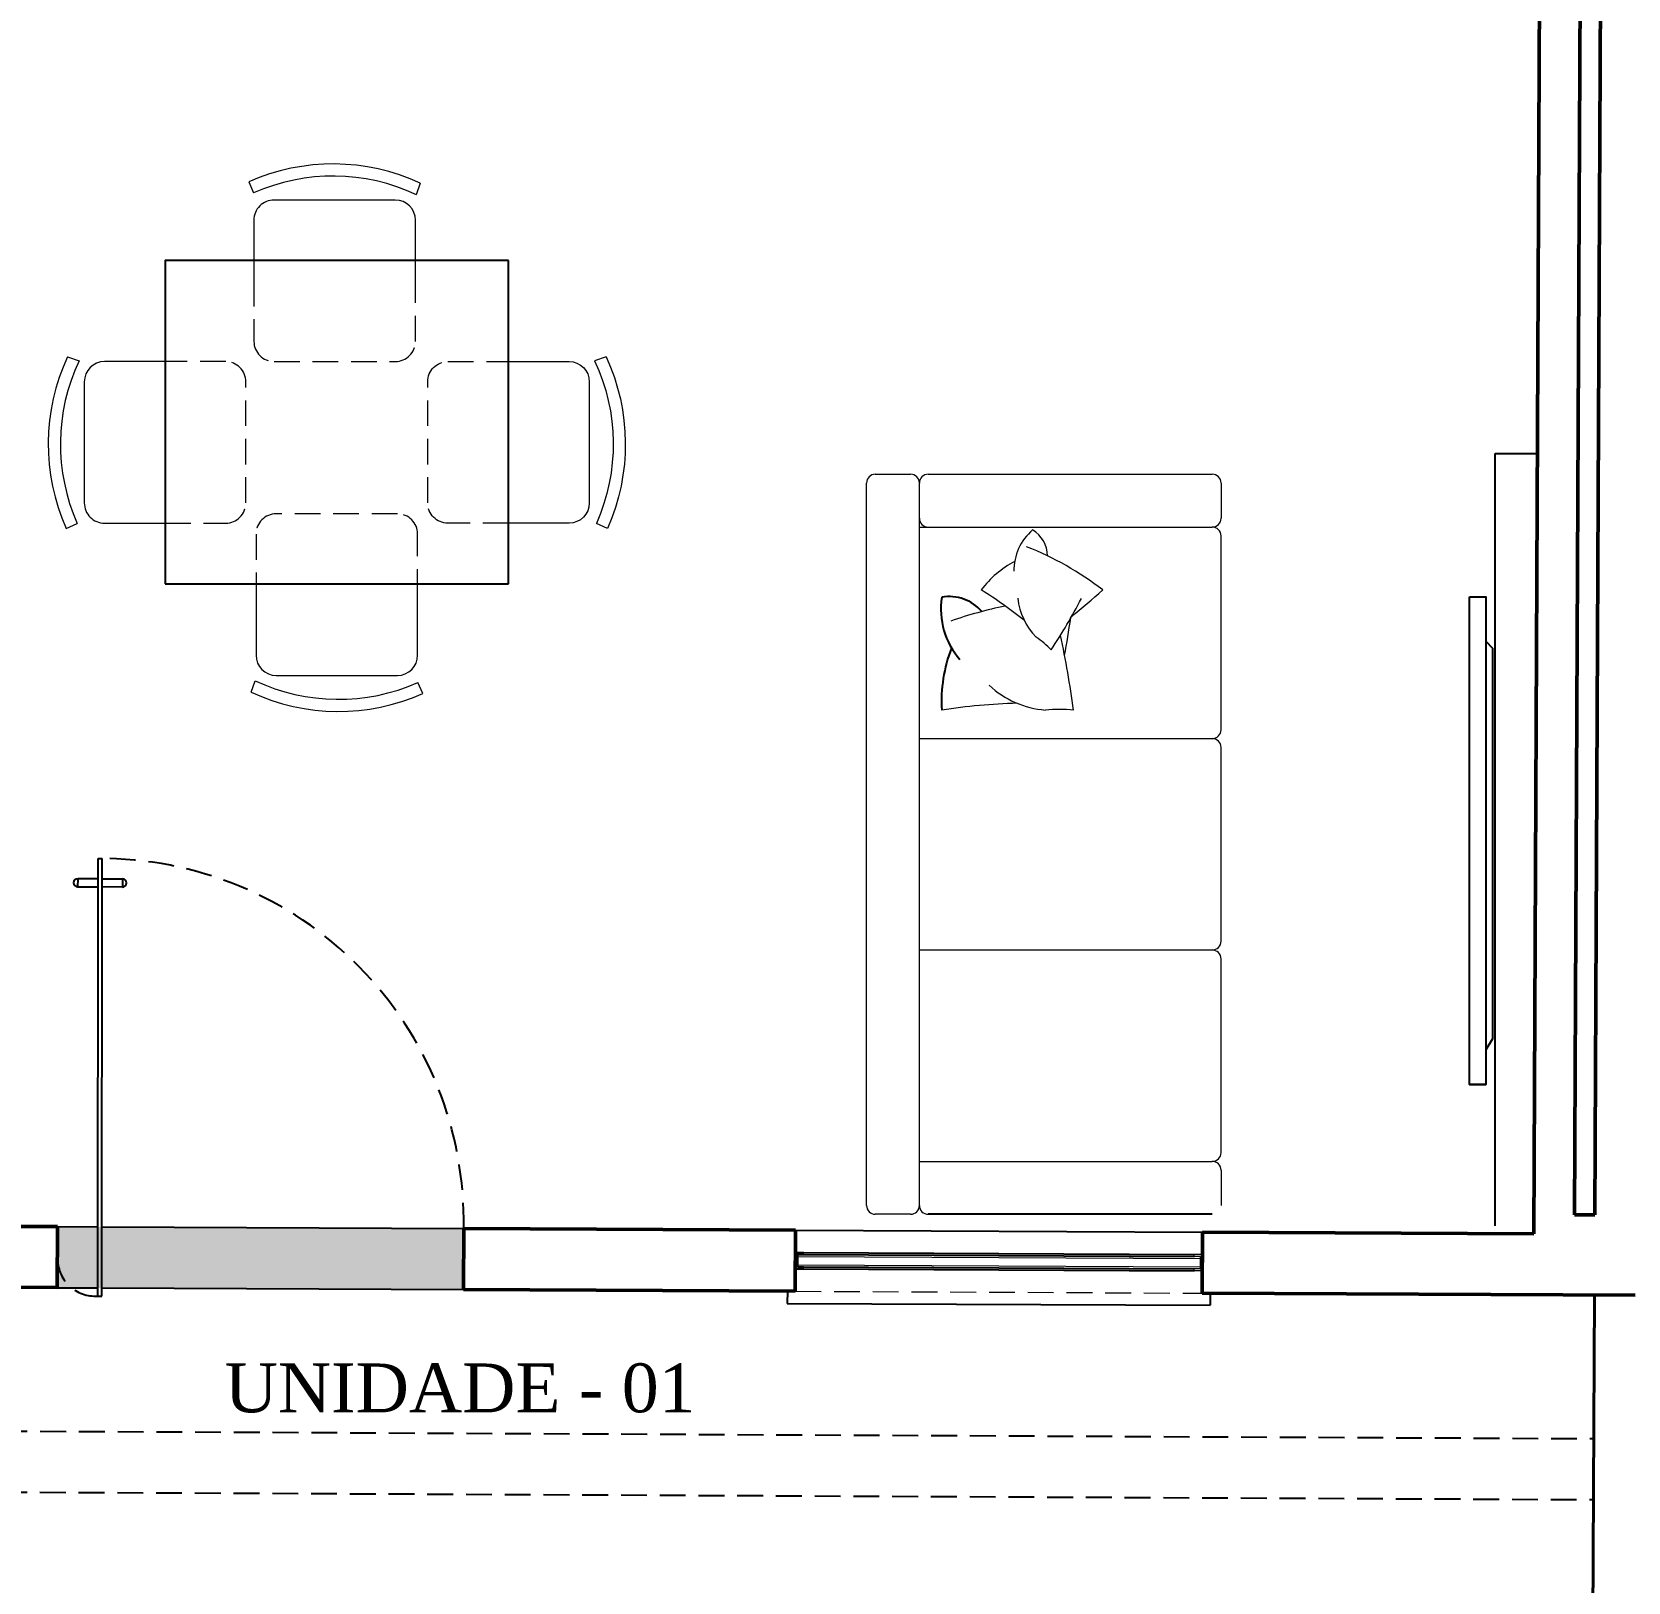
# Model space of a CAD drawing. Header units: millimetres. Extents: x 103208 to 171806, y -164 to 10038.
# Drawn here: x 117491.1 to 117883.5, y 5962.6 to 6343.8 of the extents above; entities that cross this region are included whole.
import ezdxf

# ---------------------------------------------------------------- set-up
doc = ezdxf.new("R2010")
doc.units = ezdxf.units.MM
doc.linetypes.add('HIDDEN', pattern=[9.525, 6.35, -3.175])
for name, color, linetype in [('01', 1, 'Continuous'), ('ACESSORIOS', 2, 'Continuous'), ('COZINHA', 2, 'Continuous'), ('Hachuria - Moveis', 1, 'Continuous'), ('Piso', 55, 'Continuous'), ('PN010', 1, 'Continuous'), ('Portas-Cotas', 2, 'Continuous'), ('Portas-Projeção', 55, 'HIDDEN'), ('Projeção Janela - Viga', 1, 'HIDDEN')]:
    doc.layers.add(name, color=color, linetype=linetype)
for name, color, linetype, lineweight in [('Hachura', 1, 'Continuous', 9), ('MEDIDAS', 7, 'Continuous', 0), ('Moveis', 1, 'Continuous', 9), ('Parede Baixa', 5, 'Continuous', 50), ('Parede Corte', 4, 'Continuous', 40), ('Pisos Externos', 15, 'Continuous', 9), ('Projeção Janela', 15, 'HIDDEN', 9)]:
    doc.layers.add(name, color=color, linetype=linetype, lineweight=lineweight)
doc.styles.add('Valéria', font='romantic.ttf', dxfattribs={"height": 10})
doc.dimstyles.new('Cota - 50', dxfattribs={"dimtxt": 10, "dimasz": 5, "dimexe": 10, "dimexo": 20, "dimgap": 5, "dimtad": 1, "dimtxsty": 'Valéria', "dimblk": 'DOT', "dimcen": 0, "dimclrd": 12, "dimclre": 12, "dimclrt": 2, "dimazin": 2, "dimtfac": 1, "dimtix": 1, "dimtmove": 0, "dimatfit": 3, "dimldrblk": 'DOT', "dimfxl": 1, "dimarcsym": 0})

# ---------------------------------------------------------------- blocks, each defined once
blk = doc.blocks.new('cad')
at = {"layer": 'Moveis', "linetype": 'HIDDEN'}
for p, q in [((48757.25, 6115.68), (48727.25, 6115.68)), ((48722.25, 6110.68), (48722.25, 6095.68)), ((48762.25, 6095.68), (48762.25, 6110.68))]:
    blk.add_line(p, q, dxfattribs=at)
at = {"layer": 'Moveis'}
for p, q in [((48722.25, 6095.68), (48722.25, 6080.68)), ((48762.25, 6080.68), (48762.25, 6095.68)), ((48721.06, 6071.53), (48722.05, 6074.38)), ((48727.25, 6075.68), (48757.25, 6075.68)), ((48763.54, 6071.19), (48762.31, 6073.93))]:
    blk.add_line(p, q, dxfattribs=at)
at = {"layer": 'Moveis', "linetype": 'HIDDEN'}
for centre, start, end in [((48727.25, 6110.68), 90, 180), ((48757.25, 6110.68), 0, 90)]:
    blk.add_arc(centre, 5, start, end, dxfattribs=at)
at = {"layer": 'Moveis'}
for centre, radius, start, end in [((48727.25, 6080.68), 5, 180, 270), ((48757.25, 6080.68), 5, 270, 0), ((48742.67, 6118.15), 48.39, 244.7716, 293.9495), ((48742.67, 6118.15), 51.39, 245.131, 293.9609)]:
    blk.add_arc(centre, radius, start, end, dxfattribs=at)
blk = doc.blocks.new('_Dot')
at = {"color": 0, "linetype": 'ByBlock', "lineweight": -2}
blk.add_line((-0.5, 0), (-1, 0), dxfattribs=at)
at = {"color": 0, "linetype": 'ByBlock', "const_width": 0.5}
blk.add_lwpolyline([(-0.25, 0, 1), (0.25, 0, 1)], format="xyb", close=True, dxfattribs=at)
blk = doc.blocks.new('*D888')
at = {"layer": 'Defpoints', "color": 0, "transparency": 16777216}
for p in [(119310.37, 6770.07, 9825), (119409.15, 6632.8), (116870.38, 5014.37, 9825)]:
    blk.add_point(p, dxfattribs=at)
at = {"layer": 'MEDIDAS', "color": 12, "lineweight": -2, "transparency": 16777216}
for p, q in [((119322.05, 6753.84), (119414.99, 6624.68)), ((116973.22, 4880.02), (119405.09, 6629.88)), ((116882.06, 4998.14), (116975, 4868.98))]:
    blk.add_line(p, q, dxfattribs=at)
at = {"layer": 'MEDIDAS', "color": 12, "lineweight": -2, "transparency": 16777216, "xscale": 5, "yscale": 5, "zscale": 5}
for p, rotation in [((119409.15, 6632.8), 35.73698977606095), ((116969.16, 4877.1), 215.736989776061)]:
    blk.add_blockref('_Dot', p, dxfattribs=dict(at, rotation=rotation))
at = {"layer": 'MEDIDAS', "color": 2, "transparency": 16777216, "insert": (118183.23, 5763.18), "char_height": 10, "attachment_point": 5, "rotation": 35.737, "style": 'Valéria'}
blk.add_mtext('3006', dxfattribs=at)

msp = doc.modelspace()

# ---------------------------------------------------------------- hatches: boundary and pattern name
at = {"layer": 'Pisos Externos'}
h = msp.add_hatch(dxfattribs=at)
h.set_pattern_fill('AR-SAND', color=256, scale=0.05, angle=134.2322456)
h.set_pattern_definition([(171.7322456, (78222.8516, -1721.4903), (-1.69756073, -1.76431877), [0, -1.9304, 0, -2.159, 0, -2.06375]), (141.732246, (78222.8516, -1721.4903), (-4.13595725, -0.889715), [0, -1.0414, 0, -1.7399, 0, -0.66675]), (101.7322456, (78223.9413, -1722.6095), (-2.76400551, 2.82878922), [0, -0.635, 0, -2.286, 0, -2.9845]), (91.732246, (78223.9413, -1722.6095), (-3.46182902, 1.9579679), [0, -0.3175, 0, -1.4986, 0, -1.7145])])
h.paths.add_polyline_path([(117497.39736, 6049.95337), (117497.32586, 6034.95354), (117597.32472, 6034.4769), (117597.39622, 6049.47673)])

# ---------------------------------------------------------------- linework, layer by layer
for p, q in [((117844.53564, 6204.90635, 9825), (117848.56157, 6204.90635, 9825)), ((117844.53564, 6084.90635, 9825), (117848.56157, 6084.90635, 9825)), ((117590.32469, 6049.51044, 9825), (117590.32469, 6049.51044, 9825))]:
    msp.add_line(p, q)
at = {"layer": '01', "color": 1}
for centre, radius, start, end in [((117733.29999, 6201.83401), 18.72871, 171.0312418, 221.413126), ((117716.65014, 6194.40629), 10.51151, 40.5519916, 100.1360427), ((117749.71284, 6179.30685), 34.98737, 158.2852586, 183.7469733)]:
    msp.add_arc(centre, radius, start, end, dxfattribs=at)
at = {"layer": 'ACESSORIOS'}
for p, q in [((117850.89339, 6050.19664, 9825), (117850.89339, 6240.11915, 9825)), ((117850.89339, 6240.11915, 9825), (117861.2363, 6240.11915, 9825)), ((117678.85949, 6049.08843, 9825), (117778.85835, 6048.61179, 9825)), ((117780.78684, 6033.60243, 9825), (117780.78289, 6030.61936, 9825)), ((117676.82304, 6031.04654, 9825), (117780.78289, 6030.61936, 9825))]:
    msp.add_line(p, q, dxfattribs=at)
at = {"layer": 'COZINHA'}
msp.add_line((117676.82708, 6034.09795, 9825), (117676.82304, 6031.04654, 9825), dxfattribs=at)
at = {"layer": 'Hachura'}
for p, q in [((117696.28848, 6055.17907), (117696.28848, 6232.84573)), ((117698.45514, 6235.0124), (117707.12181, 6235.0124)), ((117709.28848, 6055.17907), (117709.28848, 6232.84573)), ((117711.45514, 6235.0124), (117781.28848, 6235.0124)), ((117783.45514, 6232.84573), (117783.45514, 6224.17907)), ((117709.28848, 6222.0124), (117781.28848, 6222.0124)), ((117783.45514, 6172.17907), (117783.45514, 6219.84573)), ((117709.28848, 6170.0124), (117761.28848, 6170.0124)), ((117709.28848, 6170.0124), (117761.28848, 6170.0124)), ((117709.28848, 6170.0124), (117781.28848, 6170.0124)), ((117783.45514, 6120.17907), (117783.45514, 6167.84573)), ((117709.28848, 6118.0124), (117761.28848, 6118.0124)), ((117709.28848, 6118.0124), (117781.28848, 6118.0124)), ((117783.45514, 6068.17907), (117783.45514, 6115.84573)), ((117709.28848, 6066.0124), (117781.28848, 6066.0124)), ((117783.45514, 6063.84573), (117783.45514, 6055.17907)), ((117707.12181, 6053.0124), (117698.45514, 6053.0124)), ((117679.33784, 6042.59625, 9825), (117778.35994, 6042.0973, 9825)), ((117679.33803, 6040.59627, 9825), (117778.36071, 6040.09731, 9825)), ((117778.83214, 6043.11185, 9825), (117776.85985, 6043.11167, 9825)), ((117778.3599, 6042.61181, 9825), (117776.8599, 6042.61167, 9825)), ((117778.36017, 6039.61181, 9825), (117776.86017, 6039.61167, 9825)), ((117778.3599, 6042.61181, 9825), (117778.36017, 6039.61181, 9825)), ((117778.81307, 6039.11185, 9825), (117776.86022, 6039.11167, 9825))]:
    msp.add_line(p, q, dxfattribs=at)
for centre, radius, start, end in [((117698.45514, 6232.84573), 2.16667, 90, 180), ((117707.12181, 6232.84573), 2.16667, 0, 90), ((117711.45514, 6232.84573), 2.16667, 90, 180), ((117781.28848, 6232.84573), 2.16667, 0, 90), ((117711.45514, 6224.17907), 2.16667, 180, 270), ((117781.28848, 6224.17907), 2.16667, 270, 0), ((117745.63631, 6211.32951), 13.1101, 130.440646, 180.8225301), ((117733.40285, 6214.96444), 7.35806, 359.9613958, 59.5454469), ((117781.28848, 6219.84573), 2.16667, 0, 90), ((117707.97223, 6146.75821), 75.67371, 52.2002943, 68.5497344), ((117744.1007, 6191.87955), 24.49116, 117.6946628, 143.1563775), ((117668.26194, 6116.33181), 106.32456, 51.0517129, 58.066272), ((117749.29804, 6206.21693), 15.91749, 186.1611865, 224.9664139), ((117601.51751, 6282.45457), 166.95377, 327.1166759, 332.1358372), ((117623.35926, 6351.14476), 195.10581, 309.1915897, 312.1750439), ((117752.46001, 6096.77666), 108.1053, 101.7734127, 109.1403303), ((117470.69248, 6239.85277), 278.72258, 349.7821855, 351.7119503), ((117722.22618, 6172.7867), 27.23914, 44.2982909, 54.5205174), ((117510.84549, 6145.03398), 238.50538, 7.7072717, 12.1893439), ((117742.02447, 6199.69134), 22.73927, 226.7517824, 265.5570097), ((117737.66257, 6026.85862), 151.89223, 91.6423087, 98.6568678), ((117743.72959, 6138.26207), 38.91306, 84.8888868, 95.1111132), ((117781.28848, 6172.17907), 2.16667, 270, 0), ((117781.28848, 6167.84573), 2.16667, 0, 90), ((117781.28848, 6120.17907), 2.16667, 270, 0), ((117781.28848, 6115.84573), 2.16667, 0, 90), ((117781.28848, 6068.17907), 2.16667, 270, 0), ((117781.28848, 6063.84573), 2.16667, 0, 90), ((117698.45514, 6055.17907), 2.16667, 180, 270), ((117707.12181, 6055.17907), 2.16667, 270, 0), ((117711.45514, 6055.17907), 2.16667, 180, 270)]:
    msp.add_arc(centre, radius, start, end, dxfattribs=at)
at = {"layer": 'Hachuria - Moveis'}
for p, q in [((117678.83328, 6043.58852, 9825), (117680.83775, 6043.5887, 9825)), ((117678.81421, 6039.58852, 9825), (117680.83812, 6039.5887, 9825)), ((117679.3378, 6043.08856, 9825), (117680.8378, 6043.0887, 9825)), ((117679.3378, 6043.08856, 9825), (117679.33807, 6040.08856, 9825)), ((117679.33807, 6040.08856, 9825), (117680.83807, 6040.0887, 9825))]:
    msp.add_line(p, q, dxfattribs=at)
at = {"layer": 'Moveis'}
for p, q in [((117680.8378, 6043.0887, 9825), (117680.83775, 6043.5887, 9825)), ((117680.83812, 6039.5887, 9825), (117680.83807, 6040.0887, 9825)), ((117776.8599, 6042.61167, 9825), (117776.85985, 6043.11167, 9825)), ((117776.86022, 6039.11167, 9825), (117776.86017, 6039.61167, 9825))]:
    msp.add_line(p, q, dxfattribs=at)
at = {"layer": 'Parede Baixa'}
for p, q in [((117870.34398, 6052.88979, 9825), (117877.23637, 7498.89513, 9825)), ((117875.34392, 6052.86595, 9825), (117882.23631, 7498.87129, 9825)), ((117860.32162, 6048.22349, 9825), (117863.23019, 6658.43366, 9825)), ((117870.34398, 6052.88979, 9825), (117875.34392, 6052.86595, 9825)), ((117497.3975, 6049.98428, 9825), (117487.39762, 6050.03195, 9825)), ((117497.3975, 6049.98428, 9825), (117497.32586, 6034.95354, 9825)), ((117597.25758, 6049.47739, 9825), (117597.18608, 6034.47756, 9825)), ((117678.85949, 6049.08843, 9825), (117597.25758, 6049.47739, 9825)), ((117678.85949, 6049.08843, 9825), (117678.78799, 6034.0886, 9825)), ((117778.85835, 6048.61179, 9825), (117778.78686, 6033.61196, 9825)), ((117860.32162, 6048.22349, 9825), (117778.85835, 6048.61179, 9825)), ((117497.32601, 6034.98445, 9825), (117312.32811, 6035.86625, 9825)), ((117590.25392, 6034.5106, 9825), (117590.25319, 6034.51061, 9825)), ((117678.78799, 6034.0886, 9825), (117597.18608, 6034.47756, 9825)), ((117885.24984, 6033.1045, 9825), (117778.78686, 6033.61196, 9825))]:
    msp.add_line(p, q, dxfattribs=at)
at = {"layer": 'Parede Corte'}
msp.add_line((117873.89446, 5748.77158, 9825), (117875.24996, 6033.15217, 9825), dxfattribs=at)
at = {"layer": 'Piso'}
for p, q in [((117680.83775, 6043.5887, 9825), (117776.85985, 6043.11167, 9825)), ((117680.8378, 6043.0887, 9825), (117776.8599, 6042.61167, 9825)), ((117680.83807, 6040.0887, 9825), (117776.86017, 6039.61167, 9825)), ((117680.83812, 6039.5887, 9825), (117776.86022, 6039.11167, 9825)), ((117497.32586, 6034.95354, 9825), (117507.3169, 6034.95354, 9825)), ((117508.3169, 6034.95354, 9825), (117597.18608, 6034.47756, 9825))]:
    msp.add_line(p, q, dxfattribs=at)
at = {"layer": 'PN010'}
for p, q in [((117523.83433, 6208.09778), (117608.26766, 6208.09778)), ((117848.56157, 6193.94813, 9825), (117850.21931, 6192.25247, 9825)), ((117850.21931, 6192.25247, 9825), (117850.21931, 6096.14427, 9825)), ((117507.31621, 6032.9059, 9825), (117507.35249, 6140.51708, 9825)), ((117507.35249, 6140.51708, 9825), (117508.35249, 6140.51708, 9825)), ((117508.31621, 6032.90114, 9825), (117508.35249, 6140.51675, 9825)), ((117502.35087, 6135.54624, 9825), (117502.34115, 6133.54626, 9825)), ((117507.35081, 6135.52195, 9825), (117502.35087, 6135.54624, 9825)), ((117508.35249, 6135.51708, 9825), (117513.35243, 6135.4928, 9825)), ((117513.35243, 6135.4928, 9825), (117513.34272, 6133.49282, 9825)), ((117502.34115, 6133.54626, 9825), (117507.34109, 6133.52197, 9825)), ((117513.34272, 6133.49282, 9825), (117508.34278, 6133.51711, 9825)), ((117850.21931, 6096.14427, 9825), (117848.56157, 6093.42889, 9825)), ((117781.28848, 6053.0124), (117711.45514, 6053.0124)), ((117497.3975, 6049.98428, 9825), (117507.32196, 6049.93698, 9825)), ((117508.32195, 6049.93221, 9825), (117597.25758, 6049.47739, 9825)), ((117507.31621, 6032.9059, 9825), (117508.31621, 6032.90114, 9825))]:
    msp.add_line(p, q, dxfattribs=at)
for points in [[(117608.26766, 6287.56445), (117523.83433, 6287.56445), (117523.83433, 6208.09778)], [(117608.26766, 6208.09778), (117608.26766, 6287.56445)]]:
    msp.add_lwpolyline(points, dxfattribs=at)
at = {"layer": 'PN010', "elevation": 9825}
msp.add_lwpolyline([(117844.53564, 6204.90635), (117848.56157, 6204.90635), (117848.56157, 6084.90635), (117844.53564, 6084.90635)], close=True, dxfattribs=at)
at = {"layer": 'PN010'}
for centre, start, end in [((117502.34601, 6134.54625, 9825), 89.7216747, 269.7216747), ((117513.34758, 6134.49281, 9825), 269.7216747, 89.7216747)]:
    msp.add_arc(centre, 1, start, end, dxfattribs=at)
at = {"layer": 'Portas-Projeção'}
for centre, radius, start, end in [((117507.9179, 6051.16329, 9825), 89.35558, 358.9189181, 90.3625475), ((117506.66107, 6042.15135, 9825), 9.26863, 178.1331757, 274.0532878)]:
    msp.add_arc(centre, radius, start, end, dxfattribs=at)
at = {"layer": 'Projeção Janela'}
msp.add_line((117678.78799, 6034.0886, 9825), (117778.78686, 6033.61196, 9825), dxfattribs=at)
at = {"layer": 'Projeção Janela - Viga'}
for p, q in [((117312.15963, 6000.51884, 9825), (117875.08162, 5997.83567, 9825)), ((117312.08813, 5985.51901, 9825), (117875.01012, 5982.83584, 9825))]:
    msp.add_line(p, q, dxfattribs=at)

# ---------------------------------------------------------------- block references
at = {"layer": 'Piso', "yscale": 0.9933333333333333, "zscale": 0.9933333333333333}
for p, xscale, rotation in [((165982.83956, 12337.63763), 0.9933333333333333, 180), ((111468.79448, 54660.16134), 0.9933333333333333, 270), ((123663.30751, 54660.16134), -0.9933333333333333, 90)]:
    msp.add_blockref('cad', p, dxfattribs=dict(at, xscale=xscale, rotation=rotation))
at = {"layer": 'Piso', "xscale": 0.9933333333333333, "yscale": 0.9933333333333333, "zscale": 0.9933333333333333}
msp.add_blockref('cad', (69148.75411, 150.36137), dxfattribs=at)

# ---------------------------------------------------------------- texts
at = {"layer": 'Portas-Cotas', "insert": (117596.37194, 6016.31419), "char_height": 12, "attachment_point": 2, "style": 'Valéria'}
msp.add_mtext('{\\C12;UNIDADE - 01}', dxfattribs=at)

# ---------------------------------------------------------------- dimensions: what is measured, and where the dimension line sits
at = {"layer": 'MEDIDAS'}
dim = msp.add_aligned_dim(p1=(116870.38258, 5014.37259, 9825), p2=(119310.3727, 6770.07308, 9825), distance=-169.12081, dimstyle='Cota - 50', dxfattribs=at)
dim.commit()
dim.dimension.update_dxf_attribs({"geometry": '*D888', "text_midpoint": (118183.2282, 5763.18349)})

doc.saveas('drawing.dxf')
